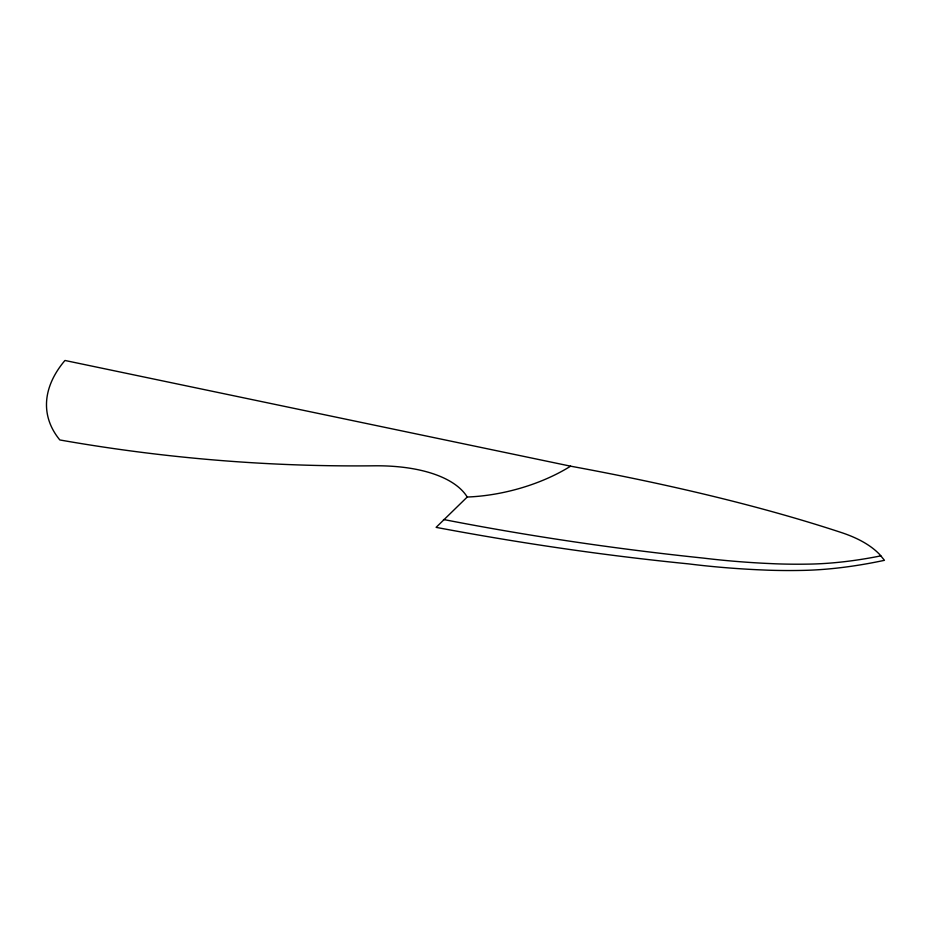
<?xml version="1.0" encoding="UTF-8"?>
<svg xmlns="http://www.w3.org/2000/svg" width="931" height="931" viewBox="0 0 931 931"><rect width="100%" height="100%" fill="white"/><g stroke="black" fill="none" stroke-linecap="round" stroke-linejoin="round"><path stroke-width="1.4" d="M467.234 497.026L436.104 527.365C519.742 543.076 604.021 555.481 688.707 563.895A2549.788 1075.526 -42.9 0 0 757.171 569.725L767.796 570.179A697.494 315.795 -26.5 0 0 803.29 570.389A261.937 107.973 -20.8 0 0 884.45 560.322L879.935 554.771A291.566 106.669 -15 0 0 840.763 532.346A2850.385 550.081 -5 0 0 570.598 466.175L64.949 360.472A173.003 93.752 -7.7 0 0 59.84 439.956C163.519 458.215 268.861 466.955 374.134 465.803A137.567 63.413 -10.8 0 1 467.234 497.026A115.165 57.408 -14.1 0 0 570.598 466.175M880.866 555.842L876.746 556.68A246.575 101.549 -20.8 0 1 809.9 564.093A673.858 304.356 -26.4 0 1 775.337 563.802L764.898 563.325A2446.4 1035.551 -42.4 0 1 703.487 558.111C616.974 549.081 530.833 536.442 445.437 519.87L443.482 519.556"/></g></svg>
